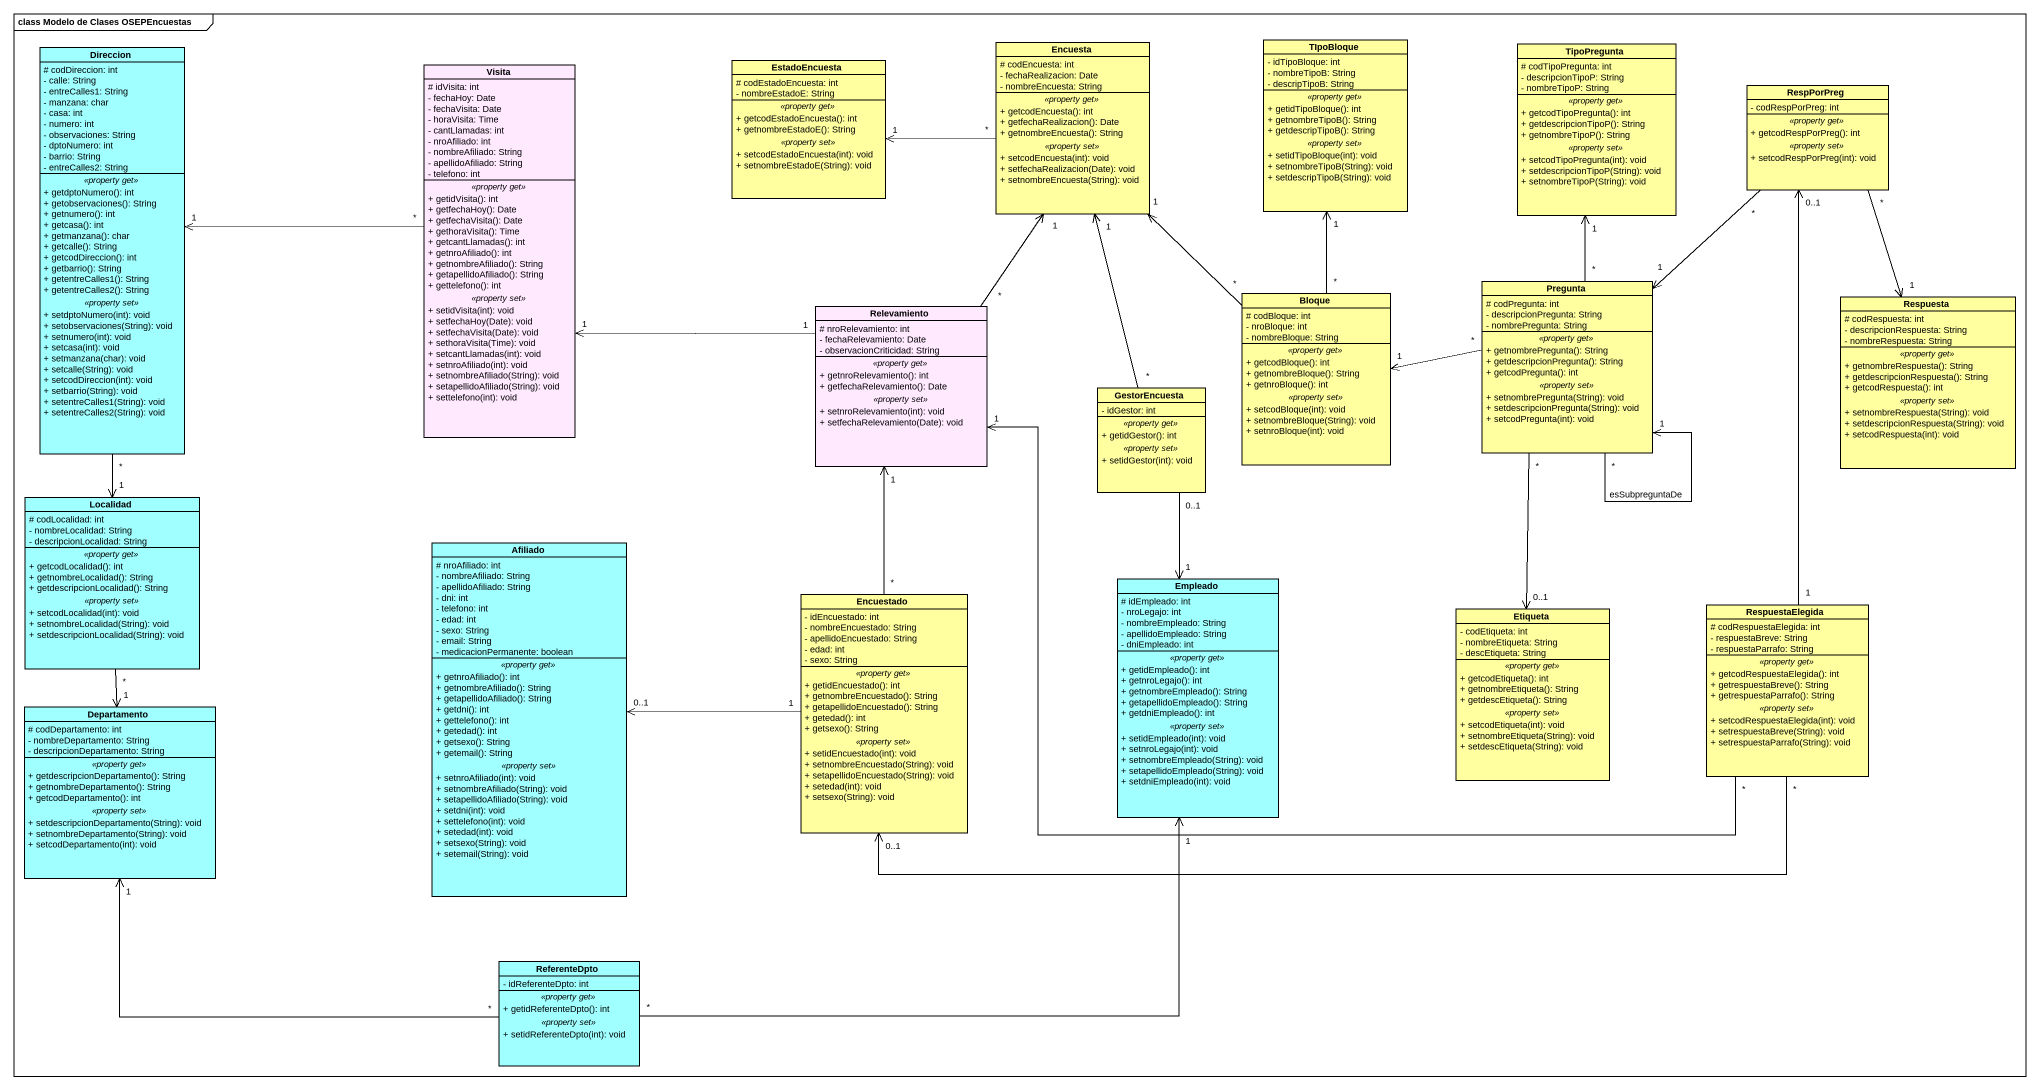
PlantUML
@startuml
mainframe class Modelo de Clases OSEPEncuestas
hide circle
hide empty members
skinparam classAttributeIconSize 0
class Direccion #A0FFFF {
  # codDireccion: int
  - calle: String
  - entreCalles1: String
  - manzana: char
  - casa: int
  - numero: int
  - observaciones: String
  - dptoNumero: int
  - barrio: String
  - entreCalles2: String
  .. <<property get>> ..
  + getdptoNumero(): int
  + getobservaciones(): String
  + getnumero(): int
  + getcasa(): int
  + getmanzana(): char
  + getcalle(): String
  + getcodDireccion(): int
  + getbarrio(): String
  + getentreCalles1(): String
  + getentreCalles2(): String
  .. <<property set>> ..
  + setdptoNumero(int): void
  + setobservaciones(String): void
  + setnumero(int): void
  + setcasa(int): void
  + setmanzana(char): void
  + setcalle(String): void
  + setcodDireccion(int): void
  + setbarrio(String): void
  + setentreCalles1(String): void
  + setentreCalles2(String): void
}
class Encuesta #FFFFA0 {
  # codEncuesta: int
  - fechaRealizacion: Date
  - nombreEncuesta: String
  .. <<property get>> ..
  + getcodEncuesta(): int
  + getfechaRealizacion(): Date
  + getnombreEncuesta(): String
  .. <<property set>> ..
  + setcodEncuesta(int): void
  + setfechaRealizacion(Date): void
  + setnombreEncuesta(String): void
}
class TIpoBloque #FFFFA0 {
  - idTipoBloque: int
  - nombreTipoB: String
  - descripTipoB: String
  .. <<property get>> ..
  + getidTipoBloque(): int
  + getnombreTipoB(): String
  + getdescripTipoB(): String
  .. <<property set>> ..
  + setidTipoBloque(int): void
  + setnombreTipoB(String): void
  + setdescripTipoB(String): void
}
class TipoPregunta #FFFFA0 {
  # codTipoPregunta: int
  - descripcionTipoP: String
  - nombreTipoP: String
  .. <<property get>> ..
  + getcodTipoPregunta(): int
  + getdescripcionTipoP(): String
  + getnombreTipoP(): String
  .. <<property set>> ..
  + setcodTipoPregunta(int): void
  + setdescripcionTipoP(String): void
  + setnombreTipoP(String): void
}
class Visita #FFE9FF {
  # idVisita: int
  - fechaHoy: Date
  - fechaVisita: Date
  - horaVisita: Time
  - cantLlamadas: int
  - nroAfiliado: int
  - nombreAfiliado: String
  - apellidoAfiliado: String
  - telefono: int
  .. <<property get>> ..
  + getidVisita(): int
  + getfechaHoy(): Date
  + getfechaVisita(): Date
  + gethoraVisita(): Time
  + getcantLlamadas(): int
  + getnroAfiliado(): int
  + getnombreAfiliado(): String
  + getapellidoAfiliado(): String
  + gettelefono(): int
  .. <<property set>> ..
  + setidVisita(int): void
  + setfechaHoy(Date): void
  + setfechaVisita(Date): void
  + sethoraVisita(Time): void
  + setcantLlamadas(int): void
  + setnroAfiliado(int): void
  + setnombreAfiliado(String): void
  + setapellidoAfiliado(String): void
  + settelefono(int): void
}
class EstadoEncuesta #FFFFA0 {
  # codEstadoEncuesta: int
  - nombreEstadoE: String
  .. <<property get>> ..
  + getcodEstadoEncuesta(): int
  + getnombreEstadoE(): String
  .. <<property set>> ..
  + setcodEstadoEncuesta(int): void
  + setnombreEstadoE(String): void
}
class RespPorPreg #FFFFA0 {
  - codRespPorPreg: int
  .. <<property get>> ..
  + getcodRespPorPreg(): int
  .. <<property set>> ..
  + setcodRespPorPreg(int): void
}
class Pregunta #FFFFA0 {
  # codPregunta: int
  - descripcionPregunta: String
  - nombrePregunta: String
  .. <<property get>> ..
  + getnombrePregunta(): String
  + getdescripcionPregunta(): String
  + getcodPregunta(): int
  .. <<property set>> ..
  + setnombrePregunta(String): void
  + setdescripcionPregunta(String): void
  + setcodPregunta(int): void
}
class Relevamiento #FFE9FF {
  # nroRelevamiento: int
  - fechaRelevamiento: Date
  - observacionCriticidad: String
  .. <<property get>> ..
  + getnroRelevamiento(): int
  + getfechaRelevamiento(): Date
  .. <<property set>> ..
  + setnroRelevamiento(int): void
  + setfechaRelevamiento(Date): void
}
class Bloque #FFFFA0 {
  # codBloque: int
  - nroBloque: int
  - nombreBloque: String
  .. <<property get>> ..
  + getcodBloque(): int
  + getnombreBloque(): String
  + getnroBloque(): int
  .. <<property set>> ..
  + setcodBloque(int): void
  + setnombreBloque(String): void
  + setnroBloque(int): void
}
class Respuesta #FFFFA0 {
  # codRespuesta: int
  - descripcionRespuesta: String
  - nombreRespuesta: String
  .. <<property get>> ..
  + getnombreRespuesta(): String
  + getdescripcionRespuesta(): String
  + getcodRespuesta(): int
  .. <<property set>> ..
  + setnombreRespuesta(String): void
  + setdescripcionRespuesta(String): void
  + setcodRespuesta(int): void
}
class GestorEncuesta #FFFFA0 {
  - idGestor: int
  .. <<property get>> ..
  + getidGestor(): int
  .. <<property set>> ..
  + setidGestor(int): void
}
class Localidad #A0FFFF {
  # codLocalidad: int
  - nombreLocalidad: String
  - descripcionLocalidad: String
  .. <<property get>> ..
  + getcodLocalidad(): int
  + getnombreLocalidad(): String
  + getdescripcionLocalidad(): String
  .. <<property set>> ..
  + setcodLocalidad(int): void
  + setnombreLocalidad(String): void
  + setdescripcionLocalidad(String): void
}
class Afiliado #A0FFFF {
  # nroAfiliado: int
  - nombreAfiliado: String
  - apellidoAfiliado: String
  - dni: int
  - telefono: int
  - edad: int
  - sexo: String
  - email: String
  - medicacionPermanente: boolean
  .. <<property get>> ..
  + getnroAfiliado(): int
  + getnombreAfiliado(): String
  + getapellidoAfiliado(): String
  + getdni(): int
  + gettelefono(): int
  + getedad(): int
  + getsexo(): String
  + getemail(): String
  .. <<property set>> ..
  + setnroAfiliado(int): void
  + setnombreAfiliado(String): void
  + setapellidoAfiliado(String): void
  + setdni(int): void
  + settelefono(int): void
  + setedad(int): void
  + setsexo(String): void
  + setemail(String): void
}
class Empleado #A0FFFF {
  # idEmpleado: int
  - nroLegajo: int
  - nombreEmpleado: String
  - apellidoEmpleado: String
  - dniEmpleado: int
  .. <<property get>> ..
  + getidEmpleado(): int
  + getnroLegajo(): int
  + getnombreEmpleado(): String
  + getapellidoEmpleado(): String
  + getdniEmpleado(): int
  .. <<property set>> ..
  + setidEmpleado(int): void
  + setnroLegajo(int): void
  + setnombreEmpleado(String): void
  + setapellidoEmpleado(String): void
  + setdniEmpleado(int): void
}
class Encuestado #FFFFA0 {
  - idEncuestado: int
  - nombreEncuestado: String
  - apellidoEncuestado: String
  - edad: int
  - sexo: String
  .. <<property get>> ..
  + getidEncuestado(): int
  + getnombreEncuestado(): String
  + getapellidoEncuestado(): String
  + getedad(): int
  + getsexo(): String
  .. <<property set>> ..
  + setidEncuestado(int): void
  + setnombreEncuestado(String): void
  + setapellidoEncuestado(String): void
  + setedad(int): void
  + setsexo(String): void
}
class Etiqueta #FFFFA0 {
  - codEtiqueta: int
  - nombreEtiqueta: String
  - descEtiqueta: String
  .. <<property get>> ..
  + getcodEtiqueta(): int
  + getnombreEtiqueta(): String
  + getdescEtiqueta(): String
  .. <<property set>> ..
  + setcodEtiqueta(int): void
  + setnombreEtiqueta(String): void
  + setdescEtiqueta(String): void
}
class RespuestaElegida #FFFFA0 {
  # codRespuestaElegida: int
  - respuestaBreve: String
  - respuestaParrafo: String
  .. <<property get>> ..
  + getcodRespuestaElegida(): int
  + getrespuestaBreve(): String
  + getrespuestaParrafo(): String
  .. <<property set>> ..
  + setcodRespuestaElegida(int): void
  + setrespuestaBreve(String): void
  + setrespuestaParrafo(String): void
}
class Departamento #A0FFFF {
  # codDepartamento: int
  - nombreDepartamento: String
  - descripcionDepartamento: String
  .. <<property get>> ..
  + getdescripcionDepartamento(): String
  + getnombreDepartamento(): String
  + getcodDepartamento(): int
  .. <<property set>> ..
  + setdescripcionDepartamento(String): void
  + setnombreDepartamento(String): void
  + setcodDepartamento(int): void
}
class ReferenteDpto #A0FFFF {
  - idReferenteDpto: int
  .. <<property get>> ..
  + getidReferenteDpto(): int
  .. <<property set>> ..
  + setidReferenteDpto(int): void
}
Direccion "*" --> "1" Localidad
Encuesta "*" -left-> "1" EstadoEncuesta
Visita "*" -left-> "1" Direccion
RespPorPreg "*" --> "1" Pregunta
RespPorPreg "*" --> "1" Respuesta
Pregunta "*" -up-> "1" TipoPregunta
Pregunta "*" --> "1" Pregunta : esSubpreguntaDe
Pregunta "*" -left-> "1" Bloque
Pregunta "*" --> "0..1" Etiqueta
Relevamiento "*" -up-> "1" Encuesta
Relevamiento "1" -left-> "1" Visita
Bloque "*" -up-> "1" Encuesta
Bloque "*" -up-> "1" TIpoBloque
GestorEncuesta "*" -up-> "1" Encuesta
GestorEncuesta "0..1" --> "1" Empleado
Localidad "*" --> "1" Departamento
Encuestado "*" -up-> "1" Relevamiento
Encuestado "1" -left-> "0..1" Afiliado
RespuestaElegida "1" -up-> "0..1" RespPorPreg
RespuestaElegida "*" -left-> "1" Relevamiento
RespuestaElegida "*" -left-> "0..1" Encuestado
ReferenteDpto "*" -right-> "1" Empleado
ReferenteDpto "*" -left-> "1" Departamento
@enduml
